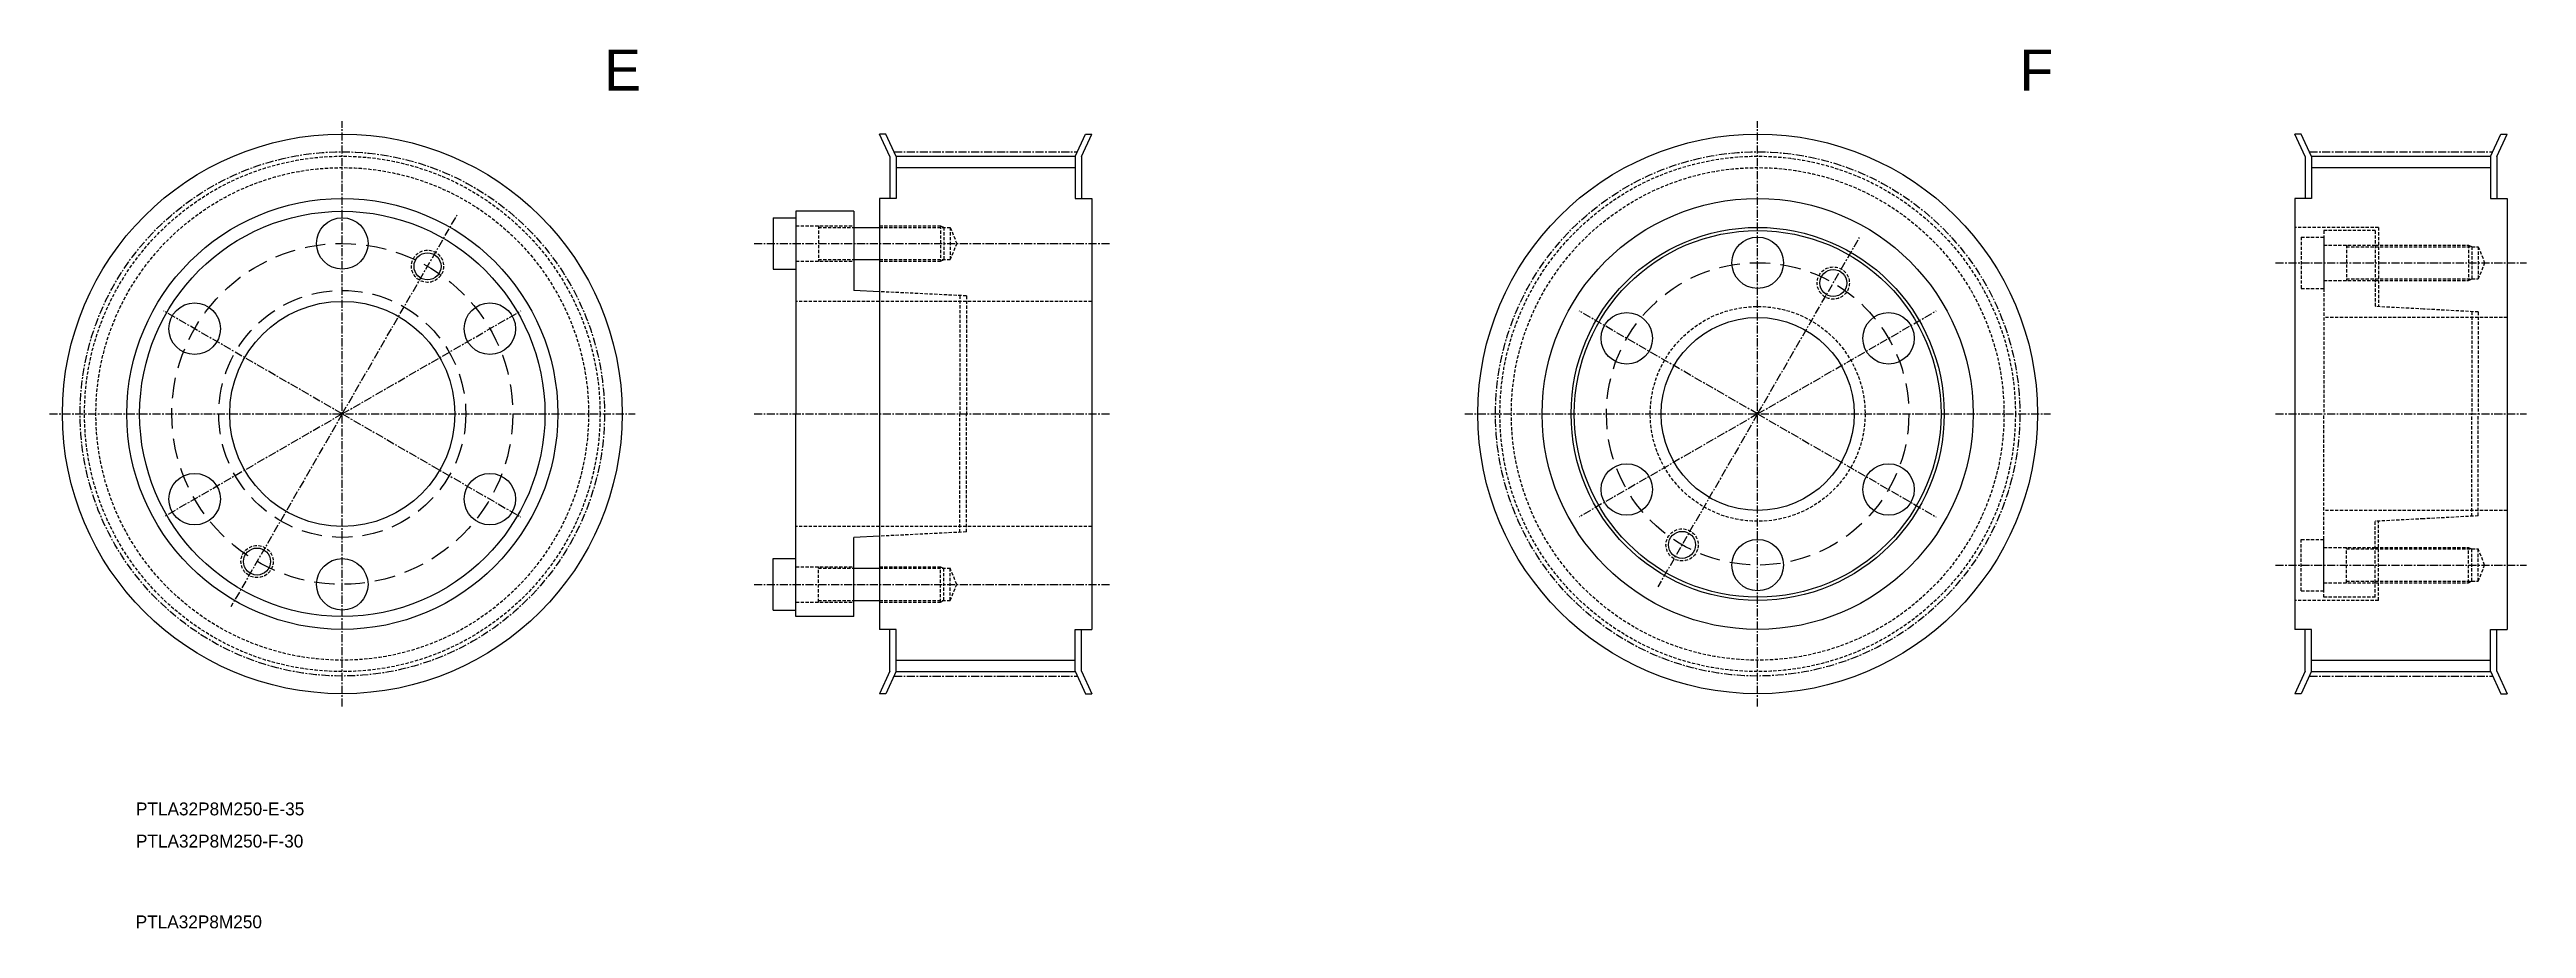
# Model space of a CAD drawing. Extents: x -278 to 107, y 877 to 1013.
import ezdxf

# ---------------------------------------------------------------- set-up
doc = ezdxf.new("R2010")
doc.units = 0
for name, pattern in [('CENTER', [2, 1.25, -0.25, 0.25, -0.25]), ('DASHED', [0.75, 0.5, -0.25]), ('HIDDEN2', [4.7625, 3.175, -1.5875])]:
    doc.linetypes.add(name, pattern=pattern)
doc.layers.get('0').update_dxf_attribs({"linetype": 'CONTINUOUS'})
doc.layers.add('CENTER', color=1, linetype='CENTER')

# ---------------------------------------------------------------- blocks, each defined once
blk = doc.blocks.new('*U54')
at = {"color": 7, "linetype": 'CENTER'}
blk.add_text('E', height=6.4, dxfattribs=at).set_placement((-191.61, 1006.78))
blk = doc.blocks.new('*U56')
at = {"color": 7, "linetype": 'CENTER'}
blk.add_text('F', height=6.4, dxfattribs=at).set_placement((28.39, 1006.78))

msp = doc.modelspace()

# ---------------------------------------------------------------- linework, layer by layer
at = {"color": 1, "linetype": 'CENTER'}
for p, q in [((-232.32, 911.03), (-232.32, 1002.03)), ((-12.32, 911.03), (-12.32, 1002.03)), ((-232.32, 956.53), (-214.38, 987.6)), ((-12.32, 956.53), (3.51, 983.95)), ((-232.32, 956.53), (-260.07, 972.54)), ((-232.32, 956.53), (-204.58, 972.54)), ((-12.32, 956.53), (-40.07, 972.54)), ((-12.32, 956.53), (15.42, 972.54)), ((-277.82, 956.53), (-186.82, 956.53)), ((-232.32, 956.53), (-260.07, 940.51)), ((-232.32, 956.53), (-249.64, 926.53)), ((-232.32, 956.53), (-204.58, 940.51)), ((-57.82, 956.53), (33.18, 956.53)), ((-12.32, 956.53), (-40.07, 940.51)), ((-12.32, 956.53), (-27.85, 929.63)), ((-12.32, 956.53), (15.42, 940.51))]:
    msp.add_line(p, q, dxfattribs=at)
at = {"color": 7, "linetype": 'CONTINUOUS'}
for p, q in [((-147.82, 1000.03), (-148.82, 1000.03)), ((-147.22, 996.54), (-148.82, 1000.03)), ((-146.22, 996.54), (-147.82, 1000.03)), ((-118.42, 996.54), (-116.82, 1000.03)), ((-117.42, 996.54), (-115.82, 1000.03)), ((-116.82, 1000.03), (-115.82, 1000.03)), ((72.18, 1000.03), (71.18, 1000.03)), ((72.78, 996.54), (71.18, 1000.03)), ((73.78, 996.54), (72.18, 1000.03)), ((101.58, 996.54), (103.18, 1000.03)), ((102.58, 996.54), (104.18, 1000.03)), ((103.18, 1000.03), (104.18, 1000.03)), ((-147.22, 996.54), (-147.22, 990.03)), ((-146.22, 996.59), (-118.42, 996.59)), ((-146.22, 996.54), (-146.22, 990.03)), ((-146.22, 994.82), (-118.42, 994.82)), ((-118.42, 996.54), (-118.42, 990.03)), ((-117.42, 996.54), (-117.42, 990.03)), ((72.78, 996.54), (72.78, 990.03)), ((73.78, 996.59), (101.58, 996.59)), ((73.78, 996.54), (73.78, 990.03)), ((73.78, 994.82), (101.58, 994.82)), ((101.58, 996.54), (101.58, 990.03)), ((102.58, 996.54), (102.58, 990.03)), ((-146.22, 990.03), (-148.82, 990.03)), ((-148.82, 990.03), (-148.82, 923.03)), ((-118.42, 990.03), (-115.82, 990.03)), ((-115.82, 990.03), (-115.82, 923.03)), ((71.18, 990.03), (71.18, 923.03)), ((73.78, 990.03), (71.18, 990.03)), ((101.58, 990.03), (104.18, 990.03)), ((104.18, 990.03), (104.18, 923.03)), ((-165.32, 987.03), (-161.82, 987.03)), ((-165.32, 987.03), (-165.32, 979.03)), ((-161.82, 988.03), (-161.82, 956.53)), ((-152.82, 988.03), (-161.82, 988.03)), ((-161.82, 987.03), (-161.82, 979.03)), ((-152.82, 988.03), (-152.82, 975.73)), ((-152.82, 985.53), (-148.82, 985.53)), ((-165.32, 979.03), (-161.82, 979.03)), ((-152.82, 980.53), (-148.82, 980.53)), ((-148.82, 975.53), (-152.82, 975.73)), ((-161.82, 925.03), (-161.82, 956.53)), ((-148.82, 937.52), (-152.82, 937.33)), ((-152.82, 925.03), (-152.82, 937.33)), ((-165.32, 934.03), (-161.82, 934.03)), ((-165.32, 926.03), (-165.32, 934.03)), ((-161.82, 926.03), (-161.82, 934.03)), ((-152.82, 932.53), (-148.82, 932.53)), ((-165.32, 926.03), (-161.82, 926.03)), ((-152.82, 925.03), (-161.82, 925.03)), ((-152.82, 927.53), (-148.82, 927.53)), ((-146.22, 923.03), (-148.82, 923.03)), ((-147.22, 916.52), (-147.22, 923.03)), ((-146.22, 916.52), (-146.22, 923.03)), ((-118.42, 923.03), (-115.82, 923.03)), ((-118.42, 916.52), (-118.42, 923.03)), ((-117.42, 916.52), (-117.42, 923.03)), ((73.78, 923.03), (71.18, 923.03)), ((72.78, 916.52), (72.78, 923.03)), ((73.78, 916.52), (73.78, 923.03)), ((101.58, 916.52), (101.58, 923.03)), ((101.58, 923.03), (104.18, 923.03)), ((102.58, 916.52), (102.58, 923.03)), ((-147.22, 916.52), (-148.82, 913.03)), ((-146.22, 916.52), (-147.82, 913.03)), ((-146.22, 918.24), (-118.42, 918.24)), ((-146.22, 916.47), (-118.42, 916.47)), ((-118.42, 916.52), (-116.82, 913.03)), ((-117.42, 916.52), (-115.82, 913.03)), ((72.78, 916.52), (71.18, 913.03)), ((73.78, 916.52), (72.18, 913.03)), ((73.78, 918.24), (101.58, 918.24)), ((73.78, 916.47), (101.58, 916.47)), ((101.58, 916.52), (103.18, 913.03)), ((102.58, 916.52), (104.18, 913.03)), ((-147.82, 913.03), (-148.82, 913.03)), ((-116.82, 913.03), (-115.82, 913.03)), ((72.18, 913.03), (71.18, 913.03)), ((103.18, 913.03), (104.18, 913.03))]:
    msp.add_line(p, q, dxfattribs=at)
at = {"color": 3, "linetype": 'DASHED'}
for p, q in [((-161.82, 985.78), (-152.82, 985.78)), ((-158.32, 985.78), (-158.32, 980.28)), ((-148.82, 985.78), (-139.32, 985.78)), ((-139.32, 985.78), (-138.82, 985.53)), ((-139.32, 985.78), (-139.32, 980.28)), ((-158.32, 985.53), (-152.82, 985.53)), ((-148.82, 985.53), (-137.82, 985.53)), ((-138.82, 985.53), (-138.82, 980.53)), ((-137.82, 985.53), (-136.82, 983.03)), ((-137.82, 985.53), (-137.82, 980.53)), ((-136.82, 983.03), (-137.82, 980.53)), ((84.18, 985.53), (71.18, 985.53)), ((72.18, 984.03), (72.18, 976.03)), ((72.18, 984.03), (75.68, 984.03)), ((83.68, 985.03), (75.68, 985.03)), ((75.68, 985.03), (75.68, 956.53)), ((75.68, 984.03), (75.68, 976.03)), ((75.68, 982.78), (83.68, 982.78)), ((79.18, 982.78), (79.18, 977.28)), ((79.18, 982.53), (83.68, 982.53)), ((83.68, 985.03), (83.68, 973.23)), ((83.68, 982.78), (98.18, 982.78)), ((83.68, 982.53), (91.18, 982.53)), ((84.18, 985.53), (84.18, 973.2)), ((91.18, 982.53), (99.68, 982.53)), ((98.18, 982.78), (98.18, 977.28)), ((98.18, 982.78), (98.68, 982.53)), ((98.68, 982.53), (98.68, 977.53)), ((99.68, 982.53), (99.68, 977.53)), ((99.68, 982.53), (100.68, 980.03)), ((-161.82, 980.28), (-152.82, 980.28)), ((-158.32, 980.53), (-152.82, 980.53)), ((-148.82, 980.53), (-137.82, 980.53)), ((-148.82, 980.28), (-139.32, 980.28)), ((-139.32, 980.28), (-138.82, 980.53)), ((100.68, 980.03), (99.68, 977.53)), ((-135.32, 974.88), (-148.82, 975.53)), ((-136.32, 974.92), (-136.32, 956.53)), ((-135.32, 974.88), (-135.32, 956.53)), ((72.18, 976.03), (75.68, 976.03)), ((75.68, 977.28), (83.68, 977.28)), ((79.18, 977.53), (83.68, 977.53)), ((83.68, 977.53), (91.18, 977.53)), ((83.68, 977.28), (98.18, 977.28)), ((91.18, 977.53), (99.68, 977.53)), ((98.18, 977.28), (98.68, 977.53)), ((-115.82, 974.03), (-161.82, 974.03)), ((104.18, 971.53), (75.68, 971.53)), ((91.18, 972.83), (83.68, 973.23)), ((99.68, 972.38), (91.18, 972.83)), ((98.68, 972.43), (98.68, 956.53)), ((99.68, 972.38), (99.68, 956.53)), ((-136.32, 938.13), (-136.32, 956.53)), ((-135.32, 938.18), (-135.32, 956.53)), ((75.68, 928.03), (75.68, 956.53)), ((98.68, 940.62), (98.68, 956.53)), ((99.68, 940.68), (99.68, 956.53)), ((104.18, 941.53), (75.68, 941.53)), ((91.18, 940.22), (83.68, 939.83)), ((83.68, 928.03), (83.68, 939.83)), ((84.18, 927.53), (84.18, 939.85)), ((99.68, 940.68), (91.18, 940.22)), ((-115.82, 939.03), (-161.82, 939.03)), ((-135.32, 938.18), (-148.82, 937.52)), ((72.18, 937.03), (75.68, 937.03)), ((72.18, 929.03), (72.18, 937.03)), ((75.68, 929.03), (75.68, 937.03)), ((75.68, 935.78), (83.68, 935.78)), ((79.18, 930.28), (79.18, 935.78)), ((83.68, 935.78), (98.18, 935.78)), ((98.18, 935.78), (98.68, 935.53)), ((98.18, 930.28), (98.18, 935.78)), ((-161.82, 932.78), (-152.82, 932.78)), ((-158.32, 927.28), (-158.32, 932.78)), ((-158.32, 932.53), (-152.82, 932.53)), ((-148.82, 932.78), (-139.32, 932.78)), ((-148.82, 932.53), (-137.82, 932.53)), ((-139.32, 927.28), (-139.32, 932.78)), ((-139.32, 932.78), (-138.82, 932.53)), ((-138.82, 927.53), (-138.82, 932.53)), ((-137.82, 927.53), (-137.82, 932.53)), ((-136.82, 930.03), (-137.82, 932.53)), ((79.18, 935.53), (83.68, 935.53)), ((83.68, 935.53), (91.18, 935.53)), ((91.18, 935.53), (99.68, 935.53)), ((98.68, 930.53), (98.68, 935.53)), ((99.68, 930.53), (99.68, 935.53)), ((100.68, 933.03), (99.68, 935.53)), ((99.68, 930.53), (100.68, 933.03)), ((-137.82, 927.53), (-136.82, 930.03)), ((72.18, 929.03), (75.68, 929.03)), ((75.68, 930.28), (83.68, 930.28)), ((83.68, 928.03), (75.68, 928.03)), ((79.18, 930.53), (83.68, 930.53)), ((83.68, 930.53), (91.18, 930.53)), ((83.68, 930.28), (98.18, 930.28)), ((91.18, 930.53), (99.68, 930.53)), ((98.18, 930.28), (98.68, 930.53)), ((-161.82, 927.28), (-152.82, 927.28)), ((-158.32, 927.53), (-152.82, 927.53)), ((-148.82, 927.53), (-137.82, 927.53)), ((-148.82, 927.28), (-139.32, 927.28)), ((-139.32, 927.28), (-138.82, 927.53)), ((84.18, 927.53), (71.18, 927.53))]:
    msp.add_line(p, q, dxfattribs=at)
at = {"color": 7, "linetype": 'CONTINUOUS'}
for centre, radius in [((-232.32, 956.53), 43.5), ((-12.32, 956.53), 43.5), ((-232.32, 956.53), 33.5), ((-12.32, 956.53), 33.5), ((-232.32, 956.53), 31.5), ((-232.32, 983.03), 4), ((-12.32, 956.53), 29), ((-12.32, 956.53), 28.5), ((-12.32, 980.03), 4), ((-219.07, 979.48), 2.1), ((-0.57, 976.88), 2.1), ((-255.27, 969.78), 4), ((-232.32, 956.53), 17.5), ((-209.37, 969.78), 4), ((-32.67, 968.28), 4), ((-12.32, 956.53), 15), ((8.03, 968.28), 4), ((-255.27, 943.28), 4), ((-209.37, 943.28), 4), ((-32.67, 944.78), 4), ((8.03, 944.78), 4), ((-245.57, 933.58), 2.1), ((-24.07, 936.17), 2.1), ((-12.32, 933.03), 4), ((-232.32, 930.03), 4)]:
    msp.add_circle(centre, radius, dxfattribs=at)
at = {"color": 1, "linetype": 'CENTER'}
for centre in [(-232.32, 956.53), (-12.32, 956.53)]:
    msp.add_circle(centre, 40.75, dxfattribs=at)
at = {"color": 3, "linetype": 'DASHED'}
for centre, radius in [((-232.32, 956.53), 40.06), ((-232.32, 956.53), 38.29), ((-12.32, 956.53), 40.06), ((-12.32, 956.53), 38.29), ((-219.07, 979.48), 2.5), ((-0.57, 976.88), 2.5), ((-12.32, 956.53), 16.7), ((-245.57, 933.58), 2.5), ((-24.07, 936.17), 2.5)]:
    msp.add_circle(centre, radius, dxfattribs=at)
at = {"color": 1, "linetype": 'HIDDEN2'}
for centre, radius in [((-232.32, 956.53), 26.5), ((-12.32, 956.53), 23.5)]:
    msp.add_circle(centre, radius, dxfattribs=at)
at = {"color": 3, "linetype": 'HIDDEN2'}
msp.add_circle((-232.32, 956.53), 19.2, dxfattribs=at)
at = {"layer": 'CENTER', "color": 1, "linetype": 'CENTER'}
for p, q in [((-146.56, 997.27), (-118.09, 997.27)), ((73.44, 997.27), (101.91, 997.27)), ((-168.32, 983.03), (-112.82, 983.03)), ((68.18, 980.03), (107.18, 980.03)), ((-168.32, 956.53), (-112.82, 956.53)), ((68.18, 956.53), (107.18, 956.53)), ((68.18, 933.03), (107.18, 933.03)), ((-168.32, 930.03), (-112.82, 930.03)), ((-146.56, 915.78), (-118.09, 915.78)), ((73.44, 915.78), (101.91, 915.78))]:
    msp.add_line(p, q, dxfattribs=at)

# ---------------------------------------------------------------- block references
at = {"color": 1, "linetype": 'CENTER'}
for name in ['*U54', '*U56']:
    msp.add_blockref(name, (0, 0), dxfattribs=at)

# ---------------------------------------------------------------- texts
at = {"color": 7, "linetype": 'CONTINUOUS'}
for s, p in [('PTLA32P8M250-E-35', (-264.39, 894.12)), ('PTLA32P8M250-F-30', (-264.39, 889.12))]:
    msp.add_text(s, height=2, dxfattribs=at).set_placement(p)
at = {"color": 7, "linetype": 'CENTER'}
msp.add_text('PTLA32P8M250', height=2, dxfattribs=at).set_placement((-264.43, 876.56))

doc.saveas('drawing.dxf')
